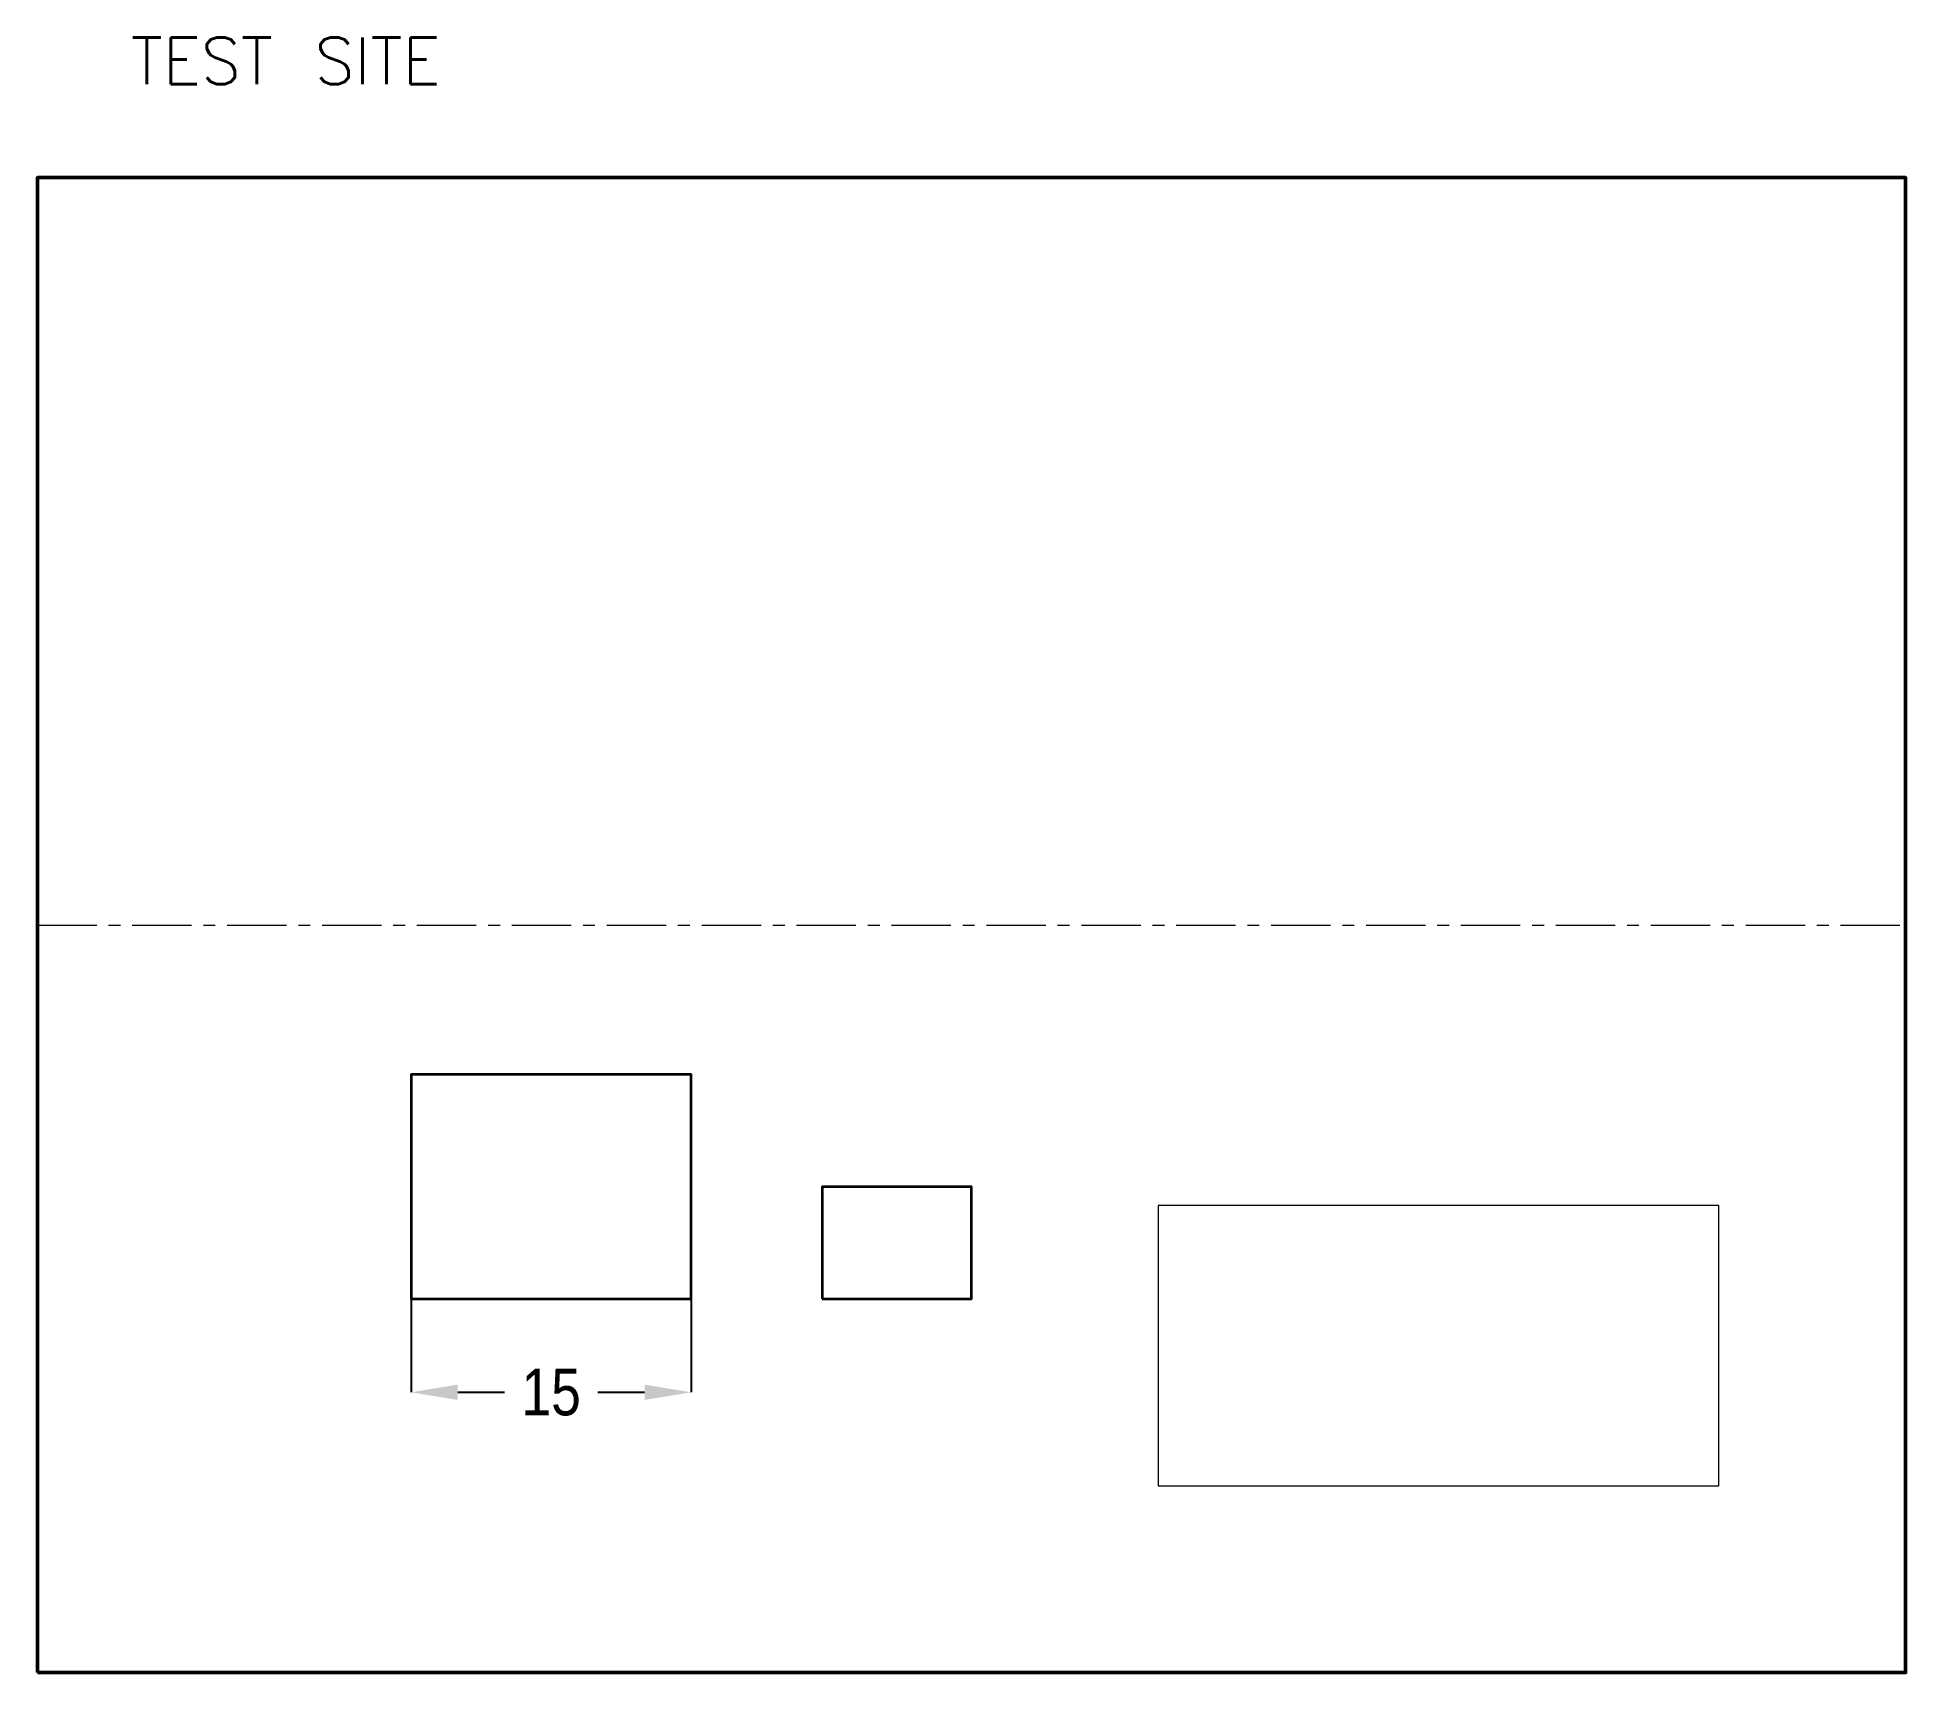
# Model space of a CAD drawing. Header units: metres. Extents: x 0 to 100, y 0 to 88.
import ezdxf

# ---------------------------------------------------------------- set-up
doc = ezdxf.new("R2010")
doc.units = ezdxf.units.M
doc.linetypes.add('CENTER', pattern=[5.08, 3.175, -0.635, 0.635, -0.635])
for name, color, linetype, lineweight in [('A-BUILDING-OUTLINE', 7, 'CONTINUOUS', 35), ('A-SITE-BOUNDARY', 1, 'CONTINUOUS', 50), ('ANNO-DIM', 7, 'CONTINUOUS', 18), ('C-ROAD-CENTER', 3, 'CENTER', 18), ('L-GREEN', 94, 'CONTINUOUS', 18)]:
    doc.layers.add(name, color=color, linetype=linetype, lineweight=lineweight)
doc.styles.add('CN_TEXT', font='txt.shx')
doc.styles.add('OpenSansCondensed-Light', font='OpenSansCondensed-Light.ttf')
doc.dimstyles.new('SITE-DIM', dxfattribs={"dimtxt": 2.5, "dimasz": 2.5, "dimexe": 1.25, "dimexo": 0.625, "dimtad": 1, "dimcen": 2.5, "dimazin": 3, "dimtfac": 1, "dimtmove": 0, "dimatfit": 3})

# ---------------------------------------------------------------- blocks, each defined once
blk = doc.blocks.new('BLDG-MASS')
at = {"layer": 'A-BUILDING-OUTLINE'}
blk.add_lwpolyline([(0, 0), (8, 0), (8, 6), (0, 6)], close=True, dxfattribs=at)
blk = doc.blocks.new('_CLOSEDFILLED')
at = {"color": 0, "linetype": 'BYBLOCK'}
blk.add_solid([(-1, 0.164), (0, 0), (-1, -0.164)], dxfattribs=at)
blk = doc.blocks.new('*D1')
for p, q in [((20, 20), (20, 15)), ((35, 20), (35, 15)), ((22.5, 15), (25, 15)), ((30, 15), (32.5, 15))]:
    blk.add_line(p, q)
at = {"layer": 'Defpoints'}
for p in [(20, 20), (35, 20), (20, 15)]:
    blk.add_point(p, dxfattribs=at)
at = {"layer": 'ANNO-DIM', "xscale": 2.5, "yscale": 2.5, "rotation": 180}
blk.add_blockref('_CLOSEDFILLED', (20, 15), dxfattribs=at)
at = {"layer": 'ANNO-DIM', "xscale": 2.5, "yscale": 2.5}
blk.add_blockref('_CLOSEDFILLED', (35, 15), dxfattribs=at)
at = {"layer": 'ANNO-DIM', "insert": (27.5, 15), "char_height": 2.5, "attachment_point": 5, "style": 'OpenSansCondensed-Light'}
blk.add_mtext('15', dxfattribs=at)

msp = doc.modelspace()

# ---------------------------------------------------------------- linework, layer by layer
at = {"layer": 'A-BUILDING-OUTLINE'}
msp.add_lwpolyline([(20, 20), (35, 20), (35, 32), (20, 32)], close=True, dxfattribs=at)
at = {"layer": 'A-SITE-BOUNDARY'}
msp.add_lwpolyline([(0, 0), (100, 0), (100, 80), (0, 80)], close=True, dxfattribs=at)
at = {"layer": 'C-ROAD-CENTER'}
msp.add_line((0, 40), (100, 40), dxfattribs=at)
at = {"layer": 'L-GREEN'}
msp.add_lwpolyline([(60, 10), (90, 10), (90, 25), (60, 25)], close=True, dxfattribs=at)

# ---------------------------------------------------------------- block references
at = {"layer": 'A-BUILDING-OUTLINE'}
msp.add_blockref('BLDG-MASS', (42, 20), dxfattribs=at)

# ---------------------------------------------------------------- texts
at = {"layer": 'ANNO-DIM', "style": 'CN_TEXT'}
msp.add_text('TEST SITE', height=2.5, dxfattribs=at).set_placement((5, 85))

# ---------------------------------------------------------------- dimensions: what is measured, and where the dimension line sits
at = {"layer": 'ANNO-DIM'}
dim = msp.add_linear_dim(base=(20, 15), p1=(20, 20), p2=(35, 20), dimstyle='SITE-DIM', dxfattribs=at)
dim.commit()
dim.dimension.update_dxf_attribs({"geometry": '*D1', "text_midpoint": (27.5, 15)})

doc.saveas('drawing.dxf')
